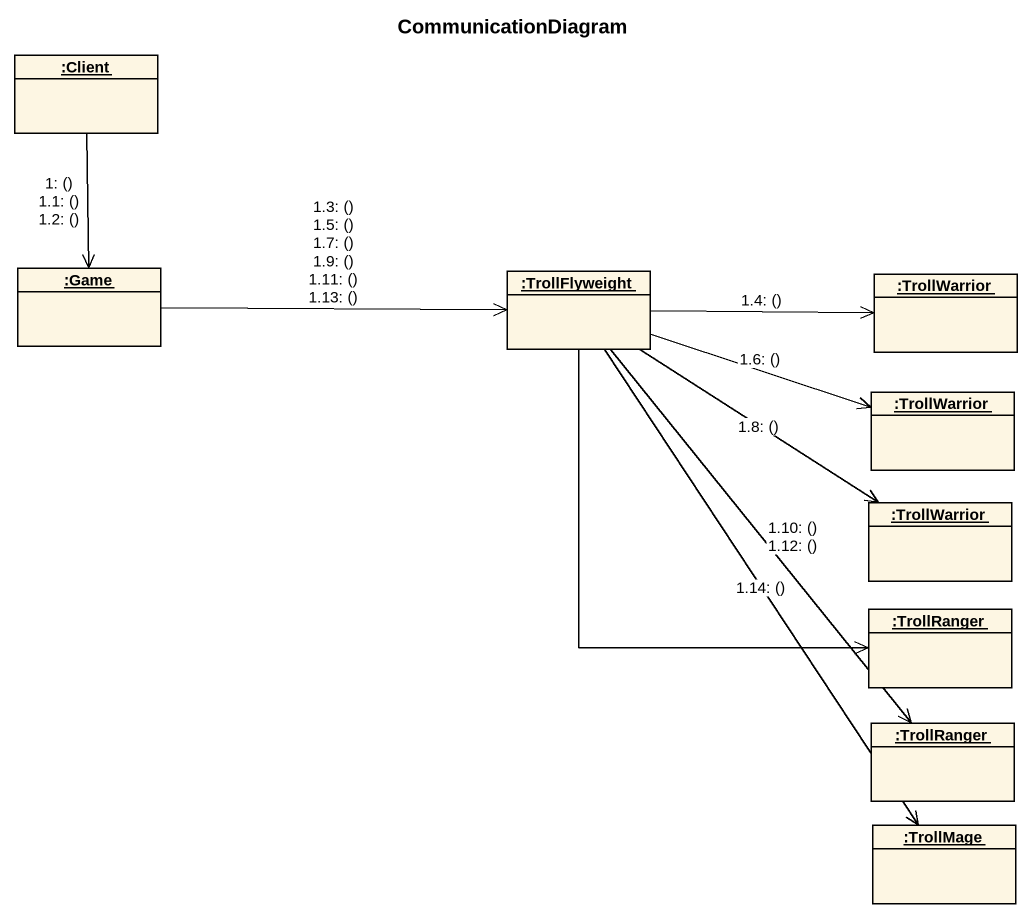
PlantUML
@startuml
title CommunicationDiagram
hide circle
hide empty members
object ":Client" as Client
object ":Game" as Game
object ":TrollFlyweight" as TrollFlyweight
object ":TrollWarrior" as TrollWarrior
object ":TrollWarrior" as TrollWarrior_2
object ":TrollWarrior" as TrollWarrior_3
object ":TrollRanger" as TrollRanger
object ":TrollRanger" as TrollRanger_2
object ":TrollMage" as TrollMage
TrollFlyweight --> TrollRanger
Client --> Game : 1: ()\n1.1: ()\n1.2: ()
Game -right-> TrollFlyweight : 1.3: ()\n1.5: ()\n1.7: ()\n1.9: ()\n1.11: ()\n1.13: ()
TrollFlyweight -right-> TrollWarrior : 1.4: ()
TrollFlyweight -right-> TrollWarrior_2 : 1.6: ()
TrollFlyweight --> TrollWarrior_3 : 1.8: ()
TrollFlyweight --> TrollRanger_2 : 1.10: ()\n1.12: ()
TrollFlyweight --> TrollMage : 1.14: ()
@enduml
